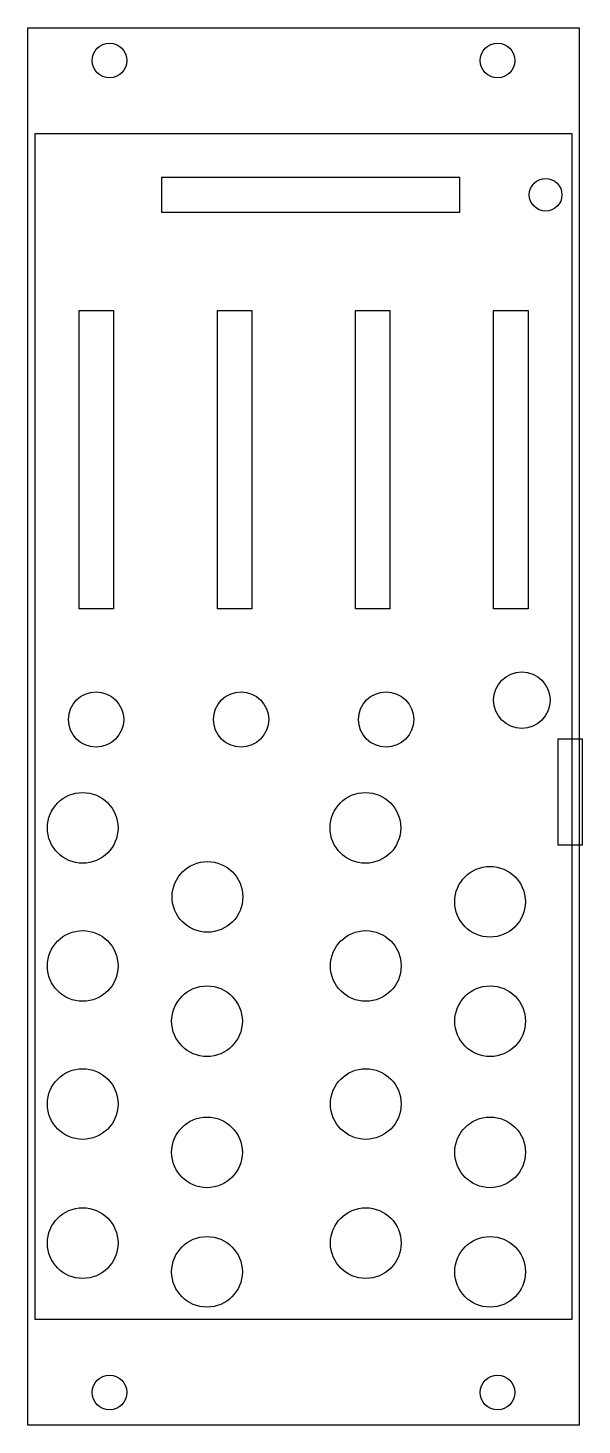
# Model space of a CAD drawing. Extents: x 82 to 133, y -163 to -35.
import ezdxf

# ---------------------------------------------------------------- set-up
doc = ezdxf.new("R2010")
doc.units = 0
doc.layers.add('BLACK', color=7, linetype='CONTINUOUS')

msp = doc.modelspace()

# ---------------------------------------------------------------- linework, layer by layer
at = {"layer": 'BLACK', "linetype": 'CONTINUOUS'}
for p, q in [((81.9608, -34.8184), (132.6408, -34.8184)), ((81.9608, -163.3184), (81.9608, -34.8184)), ((132.6408, -34.8184), (132.6408, -163.3184)), ((82.6008, -44.5684), (82.6008, -153.5684)), ((83.8708, -44.5684), (82.6008, -44.5684)), ((132.0008, -44.5684), (83.8708, -44.5684)), ((132.0008, -153.5684), (132.0008, -44.5684)), ((121.666, -48.5775), (94.234, -48.5775)), ((94.234, -48.5775), (94.234, -51.7525)), ((121.666, -51.7525), (121.666, -48.5775)), ((94.234, -51.7525), (121.666, -51.7525)), ((86.6575, -60.819), (89.8325, -60.819)), ((86.6575, -88.251), (86.6575, -60.819)), ((89.8325, -60.819), (89.8325, -88.251)), ((99.3775, -60.819), (102.5525, -60.819)), ((99.3775, -88.251), (99.3775, -60.819)), ((102.5525, -60.819), (102.5525, -88.251)), ((112.0775, -60.819), (115.2525, -60.819)), ((112.0775, -88.251), (112.0775, -60.819)), ((115.2525, -60.819), (115.2525, -88.251)), ((124.7775, -60.819), (127.9525, -60.819)), ((124.7775, -88.251), (124.7775, -60.819)), ((127.9525, -60.819), (127.9525, -88.251)), ((89.8325, -88.251), (86.6575, -88.251)), ((102.5525, -88.251), (99.3775, -88.251)), ((115.2525, -88.251), (112.0775, -88.251)), ((127.9525, -88.251), (124.7775, -88.251)), ((130.729, -100.21), (132.914, -100.21)), ((130.729, -109.98), (130.729, -100.21)), ((132.914, -100.21), (132.914, -109.98)), ((132.914, -109.98), (130.729, -109.98)), ((82.6008, -153.5684), (83.8708, -153.5684)), ((83.8708, -153.5684), (132.0008, -153.5684)), ((132.6408, -163.3184), (81.9608, -163.3184))]:
    msp.add_line(p, q, dxfattribs=at)
at = {"layer": 'BLACK'}
for centre, radius in [((89.4608, -37.8184), 1.6), ((125.1408, -37.8184), 1.6), ((129.5662, -50.165), 1.5), ((127.381, -96.647), 2.6), ((88.225, -98.425), 2.54), ((101.56, -98.425), 2.54), ((114.895, -98.425), 2.54), ((86.995, -108.392), 3.25), ((112.9922, -108.392), 3.25), ((98.47, -114.742), 3.25), ((124.453, -115.189), 3.25), ((86.995, -121.092), 3.25), ((113.03, -121.092), 3.25), ((98.425, -126.172), 3.25), ((124.46, -126.172), 3.25), ((86.995, -133.792), 3.25), ((113.03, -133.792), 3.25), ((98.425, -138.237), 3.25), ((124.46, -138.237), 3.25), ((86.995, -146.585), 3.25), ((113.03, -146.585), 3.25), ((98.425, -149.225), 3.25), ((124.46, -149.225), 3.25), ((89.4608, -160.3184), 1.6), ((125.1408, -160.3184), 1.6)]:
    msp.add_circle(centre, radius, dxfattribs=at)

doc.saveas('drawing.dxf')
